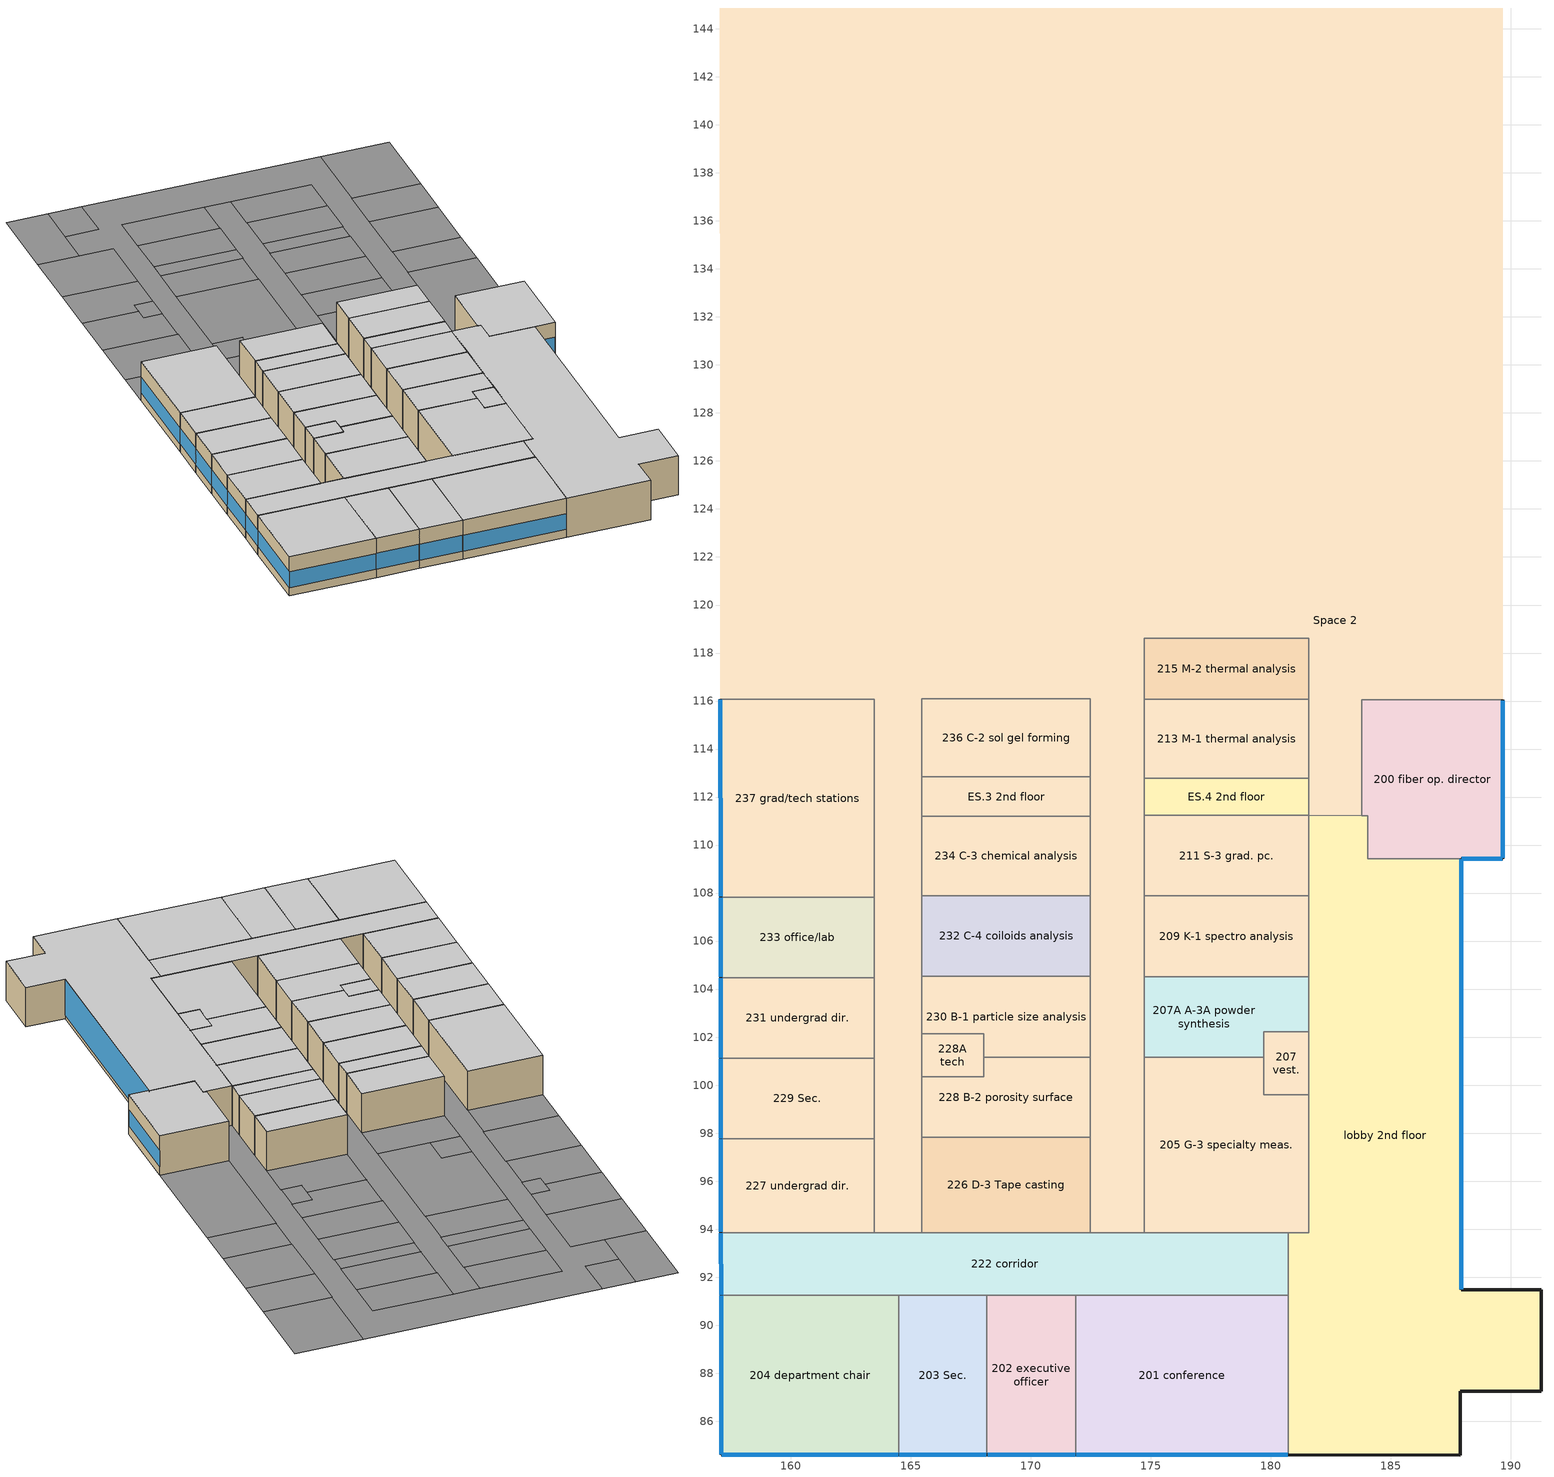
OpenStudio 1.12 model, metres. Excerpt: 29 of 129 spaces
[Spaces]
Space 2
 floor ground: 164.5,91.25 164.5,84.59 157.1,84.59 157.09,91.25 z4.57; 172.48,129.6 172.48,119.48 168.04,119.48 168.04,121.95 165.46,121.95 165.46,129.6 z4.57; 163.47,101.12 163.47,97.76 157.09,97.76 157.08,101.12 z4.57; 172.48,104.53 172.48,101.15 168.03,101.15 168.03,102.14 165.46,102.14 165.46,104.53 z4.57; 163.47,144.87 163.47,141.22 160.62,141.22 160.62,144.87 z4.57; 189.65,134.36 189.65,129.54 183.79,129.54 183.79,134.36 z4.57; 172.48,101.15 172.48,97.83 165.46,97.83 165.46,100.35 168.03,100.35 168.03,101.15 z4.57; 163.47,138.07 163.47,132.89 157.05,132.89 157.05,138.07 z4.57; 181.58,141.22 181.58,137.82 174.71,137.82 174.71,141.22 z4.57; 172.48,134.38 172.48,132.98 165.46,132.98 165.46,134.38 z4.57; 163.47,104.48 163.47,101.12 157.08,101.12 157.08,104.48 z4.57; 181.58,132.92 181.58,129.63 174.71,129.63 174.71,132.92 z4.57; 172.48,119.48 172.48,116.1 165.46,116.1 165.46,119.48 z4.57; 179.7,101.17 179.7,99.59 181.58,99.59 181.58,93.86 174.71,93.86 174.71,101.17 z4.57; 172.48,137.83 172.48,134.38 165.46,134.38 165.46,137.83 z4.57; 181.58,129.63 181.58,126.19 174.71,126.19 174.71,129.63 z4.57; 171.87,91.25 171.87,84.59 168.17,84.59 168.17,91.25 z4.57; 181.58,111.24 181.58,107.88 174.71,107.88 174.71,111.24 z4.57; 181.58,116.08 181.58,112.78 174.71,112.78 174.71,116.08 z4.57; 172.48,107.89 172.48,104.53 165.46,104.53 165.46,107.89 z4.57; 163.47,97.76 163.47,93.86 157.09,93.86 157.09,97.76 z4.57; 168.04,121.95 168.04,119.48 165.46,119.48 165.46,121.95 z4.57; 163.47,124.28 163.47,119.47 157.07,119.47 157.06,124.28 z4.57; 174.71,141.22 174.71,93.86 172.48,93.86 172.48,141.22 z4.57; 168.17,91.25 168.17,84.59 164.5,84.59 164.5,91.25 z4.57; 172.48,111.2 172.48,107.89 165.46,107.89 165.46,111.2 z4.57; 172.48,116.1 172.48,112.84 165.46,112.84 165.46,116.1 z4.57; 181.58,126.19 181.58,123.98 179.81,123.98 179.81,122.8 174.71,122.8 174.71,126.19 z4.57; 189.65,126.17 189.65,116.05 183.79,116.05 183.79,126.17 z4.57; 172.48,132.98 172.48,129.6 165.46,129.6 165.46,132.98 z4.57; 172.48,97.83 172.48,93.86 165.46,93.86 165.46,97.83 z4.57; 163.47,129.62 163.47,127.63 161.88,127.63 161.88,129.62 z4.57; 172.48,141.22 172.48,137.83 165.46,137.83 165.46,141.22 z4.57; 163.47,107.83 163.47,104.48 157.08,104.48 157.08,107.83 z4.57; 179.81,122.8 179.81,121.61 181.58,121.61 181.58,118.62 174.71,118.62 174.71,122.8 z4.57; 189.65,138.15 189.65,134.36 183.79,134.36 183.79,138.15 z4.57; 163.47,132.89 163.47,129.62 161.88,129.62 161.88,128.62 157.06,128.62 157.05,132.89 z4.57; 181.58,118.62 181.58,116.08 174.71,116.08 174.71,118.62 z4.57; 181.58,107.88 181.58,104.51 174.71,104.51 174.71,107.88 z4.57; 181.58,137.82 181.58,134.42 174.71,134.42 174.71,137.82 z4.57; 181.58,102.22 181.58,99.59 179.7,99.59 179.7,102.22 z4.57; 172.48,112.84 172.48,111.2 165.46,111.2 165.46,112.84 z4.57; 180.72,91.25 180.72,84.59 171.87,84.59 171.87,91.25 z4.57; 183.79,144.87 183.79,111.23 181.58,111.24 181.58,141.22 165.46,141.22 165.46,93.86 163.47,93.86 163.47,138.07 160.62,138.07 160.62,141.22 163.47,141.22 163.47,144.87 z4.57; 181.58,104.51 181.58,102.22 179.7,102.22 179.7,101.17 174.71,101.17 174.71,104.51 z4.57; 181.58,111.24 183.79,111.23 184.04,111.23 184.04,109.44 187.92,109.44 187.92,91.48 191.26,91.48 191.26,87.25 187.89,87.25 187.89,84.59 180.72,84.59 180.72,93.86 181.58,93.86 z4.57; 189.65,116.05 189.65,109.44 184.04,109.44 184.04,111.23 183.79,111.23 183.79,116.05 z4.57; 168.03,102.14 168.03,100.35 165.46,100.35 165.46,102.14 z4.57; 181.58,112.78 181.58,111.24 174.71,111.24 174.71,112.78 z4.57; 163.47,116.07 163.47,107.83 157.08,107.83 157.07,116.07 z4.57; 163.47,119.47 163.47,116.07 157.07,116.07 157.07,119.47 z4.57; 181.58,123.98 181.58,121.61 179.81,121.61 179.81,123.98 z4.57; 189.65,144.87 189.65,138.15 183.79,138.15 183.79,144.87 z4.57; 180.72,93.86 180.72,91.25 157.09,91.25 157.09,93.86 z4.57; 161.88,128.62 161.88,127.63 163.47,127.63 163.47,124.28 157.06,124.28 157.06,128.62 z4.57; 189.65,129.54 189.65,126.17 183.79,126.17 183.79,129.54 z4.57; 181.58,134.42 181.58,132.92 174.71,132.92 174.71,134.42 z4.57; 160.62,144.87 160.62,138.07 157.05,138.07 157.04,144.87 z4.57
204 department chair
 floor to Plenum 1: 164.5,91.25 164.5,84.59 157.1,84.59 157.09,91.25 z4.57
 wall outside: 157.09,91.25 157.1,84.59 164.5,84.59 z4.57:8.23
 wall to 222 corridor: 164.5,91.25 157.09,91.25 z4.57:8.23
 wall to 203 Sec.: 164.5,84.59 164.5,91.25 z4.57:8.23
 window: 157.09,91.22 157.1,84.62 / 157.12,84.59 164.48,84.59 z5.33:6.81
 ceiling to Plenum 2: 164.5,84.59 164.5,91.25 157.09,91.25 157.1,84.59 z8.23
203 Sec.
 floor to Plenum 1: 168.17,91.25 168.17,84.59 164.5,84.59 164.5,91.25 z4.57
 wall outside: 164.5,84.59 168.17,84.59 z4.57:8.23
 wall to 222 corridor: 168.17,91.25 164.5,91.25 z4.57:8.23
 wall to 202 executive officer: 168.17,84.59 168.17,91.25 z4.57:8.23
 window: 164.53,84.59 168.15,84.59 z5.33:6.82
 ceiling to Plenum 2: 168.17,84.59 168.17,91.25 164.5,91.25 164.5,84.59 z8.23
202 executive officer
 floor to Plenum 1: 171.87,91.25 171.87,84.59 168.17,84.59 168.17,91.25 z4.57
 wall outside: 168.17,84.59 171.87,84.59 z4.57:8.23
 wall to 222 corridor: 171.87,91.25 168.17,91.25 z4.57:8.23
 wall to 201 conference: 171.87,84.59 171.87,91.25 z4.57:8.23
 window: 168.2,84.59 171.85,84.59 z5.33:6.82
 ceiling to Plenum 2: 171.87,84.59 171.87,91.25 168.17,91.25 168.17,84.59 z8.23
201 conference
 floor to Plenum 1: 180.72,91.25 180.72,84.59 171.87,84.59 171.87,91.25 z4.57
 wall outside: 171.87,84.59 180.72,84.59 z4.57:8.23
 wall to 222 corridor: 180.72,91.25 171.87,91.25 z4.57:8.23
 wall to lobby 2nd floor: 180.72,84.59 180.72,91.25 z4.57:8.23
 window: 171.9,84.59 180.69,84.59 z5.33:6.8
 ceiling to Plenum 2: 180.72,84.59 180.72,91.25 171.87,91.25 171.87,84.59 z8.23
lobby 2nd floor
 floor to Plenum 1: 181.58,111.24 183.79,111.23 184.04,111.23 184.04,109.44 187.92,109.44 187.92,91.48 191.26,91.48 191.26,87.25 187.89,87.25 187.89,84.59 180.72,84.59 180.72,93.86 181.58,93.86 z4.57
 wall outside: 180.72,84.59 187.89,84.59 187.89,87.25 191.26,87.25 191.26,91.48 187.92,91.48 187.92,109.44 z4.57:8.23
 wall to 211 S-3 grad. pc.: 181.58,111.24 181.58,107.88 z4.57:8.23
 wall to 220 corridor: 183.79,111.23 181.58,111.24 z4.57:8.23
 wall to 200 fiber op. director: 187.92,109.44 184.04,109.44 184.04,111.23 183.79,111.23 z4.57:8.23
 wall to 222 corridor: 180.72,93.86 180.72,91.25 z4.57:8.23
 wall to 205 G-3 specialty meas.: 181.58,99.59 181.58,93.86 180.72,93.86 z4.57:8.23
 wall to 207 vest.: 181.58,102.22 181.58,99.59 z4.57:8.23
 wall to 207A A-3A powder synthesis: 181.58,104.51 181.58,102.22 z4.57:8.23
 wall to 209 K-1 spectro analysis: 181.58,107.88 181.58,104.51 z4.57:8.23
 window: 187.92,91.5 187.92,109.41 z4.9:8.2
 ceiling to Plenum 2: 187.89,84.59 187.89,87.25 191.26,87.25 191.26,91.48 187.92,91.48 187.92,109.44 184.04,109.44 184.04,111.23 183.79,111.23 181.58,111.24 181.58,93.86 180.72,93.86 180.72,84.59 z8.23
222 corridor
 floor to Plenum 1: 180.72,93.86 180.72,91.25 157.09,91.25 157.09,93.86 z4.57
 wall outside: 157.09,93.86 157.09,91.25 z4.57:8.23
 wall to 205 G-3 specialty meas.: 180.72,93.86 174.71,93.86 z4.57:8.23
 wall to 227 undergrad dir.: 163.47,93.86 157.09,93.86 z4.57:8.23
 wall to 220 corridor: 165.46,93.86 163.47,93.86 z4.57:8.23
 wall to 226 D-3 Tape casting: 172.48,93.86 165.46,93.86 z4.57:8.23
 wall to 248 service corridor: 174.71,93.86 172.48,93.86 z4.57:8.23
 window: 157.09,93.83 157.09,91.27 z5.33:6.82
 ceiling to Plenum 2: 180.72,91.25 180.72,93.86 157.09,93.86 157.09,91.25 z8.23
227 undergrad dir.
 floor to Plenum 1: 163.47,97.76 163.47,93.86 157.09,93.86 157.09,97.76 z4.57
 wall outside: 157.09,97.76 157.09,93.86 z4.57:8.23
 wall to 229 Sec.: 163.47,97.76 157.09,97.76 z4.57:8.23
 wall to 220 corridor: 163.47,93.86 163.47,97.76 z4.57:8.23
 window: 157.09,97.74 157.09,93.89 z5.33:6.81
 ceiling to Plenum 2: 163.47,93.86 163.47,97.76 157.09,97.76 157.09,93.86 z8.23
226 D-3 Tape casting
 floor to Plenum 1: 172.48,97.83 172.48,93.86 165.46,93.86 165.46,97.83 z4.57
 wall to 220 corridor: 165.46,97.83 165.46,93.86 z4.57:8.23
 wall to 228 B-2 porosity surface: 172.48,97.83 165.46,97.83 z4.57:8.23
 wall to 248 service corridor: 172.48,93.86 172.48,97.83 z4.57:8.23
 ceiling to Plenum 2: 172.48,93.86 172.48,97.83 165.46,97.83 165.46,93.86 z8.23
205 G-3 specialty meas.
 floor to Plenum 1: 179.7,101.17 179.7,99.59 181.58,99.59 181.58,93.86 174.71,93.86 174.71,101.17 z4.57
 wall to 248 service corridor: 174.71,101.17 174.71,93.86 z4.57:8.23
 wall to 207A A-3A powder synthesis: 179.7,101.17 174.71,101.17 z4.57:8.23
 wall to 207 vest.: 181.58,99.59 179.7,99.59 179.7,101.17 z4.57:8.23
 ceiling to Plenum 2: 181.58,93.86 181.58,99.59 179.7,99.59 179.7,101.17 174.71,101.17 174.71,93.86 z8.23
229 Sec.
 floor to Plenum 1: 163.47,101.12 163.47,97.76 157.09,97.76 157.08,101.12 z4.57
 wall outside: 157.08,101.12 157.09,97.76 z4.57:8.23
 wall to 220 corridor: 163.47,97.76 163.47,101.12 z4.57:8.23
 wall to 231 undergrad dir.: 163.47,101.12 157.08,101.12 z4.57:8.23
 window: 157.08,101.09 157.09,97.79 z5.33:6.82
 ceiling to Plenum 2: 163.47,97.76 163.47,101.12 157.08,101.12 157.09,97.76 z8.23
228 B-2 porosity surface
 floor to Plenum 1: 172.48,101.15 172.48,97.83 165.46,97.83 165.46,100.35 168.03,100.35 168.03,101.15 z4.57
 wall to 248 service corridor: 172.48,97.83 172.48,101.15 z4.57:8.23
 wall to 220 corridor: 165.46,100.35 165.46,97.83 z4.57:8.23
 wall to 228A tech: 168.03,101.15 168.03,100.35 165.46,100.35 z4.57:8.23
 wall to 230 B-1 particle size analysis: 172.48,101.15 168.03,101.15 z4.57:8.23
 ceiling to Plenum 2: 172.48,97.83 172.48,101.15 168.03,101.15 168.03,100.35 165.46,100.35 165.46,97.83 z8.23
207 vest.
 floor to Plenum 1: 181.58,102.22 181.58,99.59 179.7,99.59 179.7,102.22 z4.57
 wall to 207A A-3A powder synthesis: 181.58,102.22 179.7,102.22 179.7,101.17 z4.57:8.23
 ceiling to Plenum 2: 181.58,99.59 181.58,102.22 179.7,102.22 179.7,99.59 z8.23
228A tech
 floor to Plenum 1: 168.03,102.14 168.03,100.35 165.46,100.35 165.46,102.14 z4.57
 wall to 220 corridor: 165.46,102.14 165.46,100.35 z4.57:8.23
 wall to 230 B-1 particle size analysis: 168.03,101.15 168.03,102.14 165.46,102.14 z4.57:8.23
 ceiling to Plenum 2: 168.03,100.35 168.03,102.14 165.46,102.14 165.46,100.35 z8.23
231 undergrad dir.
 floor to Plenum 1: 163.47,104.48 163.47,101.12 157.08,101.12 157.08,104.48 z4.57
 wall outside: 157.08,104.48 157.08,101.12 z4.57:8.23
 wall to 220 corridor: 163.47,101.12 163.47,104.48 z4.57:8.23
 wall to 233 office/lab: 163.47,104.48 157.08,104.48 z4.57:8.23
 window: 157.08,104.46 157.08,101.14 z5.33:6.82
 ceiling to Plenum 2: 163.47,101.12 163.47,104.48 157.08,104.48 157.08,101.12 z8.23
230 B-1 particle size analysis
 floor to Plenum 1: 172.48,104.53 172.48,101.15 168.03,101.15 168.03,102.14 165.46,102.14 165.46,104.53 z4.57
 wall to 248 service corridor: 172.48,101.15 172.48,104.53 z4.57:8.23
 wall to 220 corridor: 165.46,104.53 165.46,102.14 z4.57:8.23
 wall to 232 C-4 coiloids analysis: 172.48,104.53 165.46,104.53 z4.57:8.23
 ceiling to Plenum 2: 172.48,101.15 172.48,104.53 165.46,104.53 165.46,102.14 168.03,102.14 168.03,101.15 z8.23
207A A-3A powder synthesis
 floor to Plenum 1: 181.58,104.51 181.58,102.22 179.7,102.22 179.7,101.17 174.71,101.17 174.71,104.51 z4.57
 wall to 248 service corridor: 174.71,104.51 174.71,101.17 z4.57:8.23
 wall to 209 K-1 spectro analysis: 181.58,104.51 174.71,104.51 z4.57:8.23
 ceiling to Plenum 2: 179.7,101.17 179.7,102.22 181.58,102.22 181.58,104.51 174.71,104.51 174.71,101.17 z8.23
233 office/lab
 floor to Plenum 1: 163.47,107.83 163.47,104.48 157.08,104.48 157.08,107.83 z4.57
 wall outside: 157.08,107.83 157.08,104.48 z4.57:8.23
 wall to 220 corridor: 163.47,104.48 163.47,107.83 z4.57:8.23
 wall to 237 grad/tech stations: 163.47,107.83 157.08,107.83 z4.57:8.23
 window: 157.08,107.81 157.08,104.51 z5.33:6.82
 ceiling to Plenum 2: 163.47,104.48 163.47,107.83 157.08,107.83 157.08,104.48 z8.23
209 K-1 spectro analysis
 floor to Plenum 1: 181.58,107.88 181.58,104.51 174.71,104.51 174.71,107.88 z4.57
 wall to 248 service corridor: 174.71,107.88 174.71,104.51 z4.57:8.23
 wall to 211 S-3 grad. pc.: 181.58,107.88 174.71,107.88 z4.57:8.23
 ceiling to Plenum 2: 181.58,104.51 181.58,107.88 174.71,107.88 174.71,104.51 z8.23
232 C-4 coiloids analysis
 floor to Plenum 1: 172.48,107.89 172.48,104.53 165.46,104.53 165.46,107.89 z4.57
 wall to 248 service corridor: 172.48,104.53 172.48,107.89 z4.57:8.23
 wall to 220 corridor: 165.46,107.89 165.46,104.53 z4.57:8.23
 wall to 234 C-3 chemical analysis: 172.48,107.89 165.46,107.89 z4.57:8.23
 ceiling to Plenum 2: 172.48,104.53 172.48,107.89 165.46,107.89 165.46,104.53 z8.23
237 grad/tech stations
 floor to Plenum 1: 163.47,116.07 163.47,107.83 157.08,107.83 157.07,116.07 z4.57
 wall outside: 157.07,116.07 157.08,107.83 z4.57:8.23
 wall to 220 corridor: 163.47,107.83 163.47,116.07 z4.57:8.23
 wall to 239 office/lab: 163.47,116.07 157.07,116.07 z4.57:8.23
 window: 157.07,116.05 157.08,107.86 z5.33:6.8
 ceiling to Plenum 2: 163.47,107.83 163.47,116.07 157.07,116.07 157.08,107.83 z8.23
211 S-3 grad. pc.
 floor to Plenum 1: 181.58,111.24 181.58,107.88 174.71,107.88 174.71,111.24 z4.57
 wall to 248 service corridor: 174.71,111.24 174.71,107.88 z4.57:8.23
 wall to ES.4 2nd floor: 181.58,111.24 174.71,111.24 z4.57:8.23
 ceiling to Plenum 2: 181.58,107.88 181.58,111.24 174.71,111.24 174.71,107.88 z8.23
234 C-3 chemical analysis
 floor to Plenum 1: 172.48,111.2 172.48,107.89 165.46,107.89 165.46,111.2 z4.57
 wall to 248 service corridor: 172.48,107.89 172.48,111.2 z4.57:8.23
 wall to 220 corridor: 165.46,111.2 165.46,107.89 z4.57:8.23
 wall to ES.3 2nd floor: 172.48,111.2 165.46,111.2 z4.57:8.23
 ceiling to Plenum 2: 172.48,107.89 172.48,111.2 165.46,111.2 165.46,107.89 z8.23
200 fiber op. director
 floor to Plenum 1: 189.65,116.05 189.65,109.44 184.04,109.44 184.04,111.23 183.79,111.23 183.79,116.05 z4.57
 wall outside: 187.92,109.44 189.65,109.44 189.65,116.05 z4.57:8.23
 wall to 220 corridor: 183.79,116.05 183.79,111.23 z4.57:8.23
 wall to 212 office/lab: 189.65,116.05 183.79,116.05 z4.57:8.23
 window: 189.65,109.46 189.65,116.02 z5.33:6.81; 187.95,109.44 189.63,109.44 z5.33:6.84
 ceiling to Plenum 2: 184.04,109.44 189.65,109.44 189.65,116.05 183.79,116.05 183.79,111.23 184.04,111.23 z8.23
ES.3 2nd floor
 floor to Plenum 1: 172.48,112.84 172.48,111.2 165.46,111.2 165.46,112.84 z4.57
 wall to 248 service corridor: 172.48,111.2 172.48,112.84 z4.57:8.23
 wall to 220 corridor: 165.46,112.84 165.46,111.2 z4.57:8.23
 wall to 236 C-2 sol gel forming: 172.48,112.84 165.46,112.84 z4.57:8.23
 ceiling to Plenum 2: 172.48,111.2 172.48,112.84 165.46,112.84 165.46,111.2 z8.23
ES.4 2nd floor
 floor to Plenum 1: 181.58,112.78 181.58,111.24 174.71,111.24 174.71,112.78 z4.57
 wall to 248 service corridor: 174.71,112.78 174.71,111.24 z4.57:8.23
 wall to 213 M-1 thermal analysis: 181.58,112.78 174.71,112.78 z4.57:8.23
 wall to 220 corridor: 181.58,111.24 181.58,112.78 z4.57:8.23
 ceiling to Plenum 2: 181.58,111.24 181.58,112.78 174.71,112.78 174.71,111.24 z8.23
213 M-1 thermal analysis
 floor to Plenum 1: 181.58,116.08 181.58,112.78 174.71,112.78 174.71,116.08 z4.57
 wall to 248 service corridor: 174.71,116.08 174.71,112.78 z4.57:8.23
 wall to 215 M-2 thermal analysis: 181.58,116.08 174.71,116.08 z4.57:8.23
 wall to 220 corridor: 181.58,112.78 181.58,116.08 z4.57:8.23
 ceiling to Plenum 2: 181.58,112.78 181.58,116.08 174.71,116.08 174.71,112.78 z8.23
236 C-2 sol gel forming
 floor to Plenum 1: 172.48,116.1 172.48,112.84 165.46,112.84 165.46,116.1 z4.57
 wall to 248 service corridor: 172.48,112.84 172.48,116.1 z4.57:8.23
 wall to 220 corridor: 165.46,116.1 165.46,112.84 z4.57:8.23
 wall to 238 C-2 Rheology: 172.48,116.1 165.46,116.1 z4.57:8.23
 ceiling to Plenum 2: 172.48,112.84 172.48,116.1 165.46,116.1 165.46,112.84 z8.23
215 M-2 thermal analysis
 floor to Plenum 1: 181.58,118.62 181.58,116.08 174.71,116.08 174.71,118.62 z4.57
 wall to 248 service corridor: 174.71,118.62 174.71,116.08 z4.57:8.23
 wall to 217A R-1 sputter: 181.58,118.62 174.71,118.62 z4.57:8.23
 wall to 220 corridor: 181.58,116.08 181.58,118.62 z4.57:8.23
 ceiling to Plenum 2: 181.58,116.08 181.58,118.62 174.71,118.62 174.71,116.08 z8.23
[Building]
Building 1: Space Type=DOE Ref 1980-2004 - SecSchl - Classroom; Default Construction Set=DOE Ref 1980-2004 - CZ4c - SecSchl
[Site]
NEWARK: Latitude {deg}=40.7; Longitude {deg}=-74.17; Time Zone {hr}=-5; Elevation {m}=9
[ClimateZones]
Climate Zone Institution Name 1=ASHRAE; Climate Zone Document Name 1=ANSI/ASHRAE Standard 169; Climate Zone Document Year 1=2006; Climate Zone Value 1=4C; Climate Zone Institution Name 2=CEC; Climate Zone Document Name 2=California Climate Zone Descriptions; Climate Zone Document Year 2=1995
[SizingPeriod:DesignDay] Barometric Pressure {Pa}=101217; Sky Clearness=0; Rain Indicator=0; Snow Indicator=0; Day of Month=21; Daylight Saving Time Indicator=0; Dry-Bulb Temperature Range Modifier Type=DefaultMultipliers
Name | Maximum Dry-Bulb Temperature {C} | Daily Dry-Bulb Temperature Range {deltaC} | Humidity Indicating Conditions at Maximum Dry-Bulb | Wind Speed {m/s} | Wind Direction {deg} | Month | Day Type | Humidity Indicating Type | Solar Model Indicator | ASHRAE Taub | ASHRAE Taud
NEWARK Ann Clg .4% Condns DP=>MDB | 27.8 | 8.9 | 23.7 | 5.8 | 250 | 7 | SummerDesignDay | Dewpoint | ASHRAETau | 0.528 | 1.831
NEWARK Ann Htg 99.6% Condns DB | -11.6 | 0 | -11.6 | 6.2 | 320 | 1 | WinterDesignDay | Wetbulb | ASHRAEClearSky
NEWARK Ann Hum_n 99.6% Condns DP=>MCDB | -9.8 | 0 | -20.9 | 6.2 | 320 | 1 | WinterDesignDay | Dewpoint | ASHRAEClearSky
NEWARK Ann Clg .4% Condns WB=>MDB | 31.5 | 8.9 | 25.4 | 5.8 | 250 | 7 | SummerDesignDay | Wetbulb | ASHRAETau | 0.528 | 1.831
[DefaultConstructionSet] Interior Partition Construction=Interior Partition
Name | Default Exterior Surface Constructions | Default Interior Surface Constructions | Default Ground Contact Surface Constructions | Default Exterior SubSurface Constructions | Default Interior SubSurface Constructions
DOE Ref 1980-2004 - CZ4c - Office | Default Surface Constructions 22 | Default Surface Constructions 23 | Default Surface Constructions 24 | Default Sub Surface Constructions 15 | Default Sub Surface Constructions 16
DOE Ref 1980-2004 - CZ4c - SecSchl | Default Surface Constructions 25 | Default Surface Constructions 26 | Default Surface Constructions 27 | Default Sub Surface Constructions 17 | Default Sub Surface Constructions 18
[DefaultSurfaceConstructions]
Name | Floor Construction | Wall Construction | Roof Ceiling Construction
Default Surface Constructions 22 | ExtSlabCarpet 4in ClimateZone 1-8 | CBECS 1980-2004 ExtWall Mass ClimateZone 4c-5a | CBECS 1980-2004 ExtRoof IEAD ClimateZone 4c
Default Surface Constructions 23; Default Surface Constructions 26 | Interior Floor | Interior Wall | Interior Ceiling
Default Surface Constructions 24; Default Surface Constructions 27 | ExtSlabCarpet 4in ClimateZone 1-8 | ExtSlabCarpet 4in ClimateZone 1-8 | ExtSlabCarpet 4in ClimateZone 1-8
Default Surface Constructions 25 | ExtSlabCarpet 4in ClimateZone 1-8 | CBECS 1980-2004 ExtWall SteelFrame ClimateZone 4c | CBECS 1980-2004 ExtRoof IEAD ClimateZone 4c
[Construction]
ExtSlabCarpet 4in ClimateZone 1-8: MAT-CC05 4 HW CONCRETE, CP02 CARPET PAD
Interior Floor: F16 Acoustic tile, F05 Ceiling air space resistance, M11 100mm lightweight concrete
Interior Wall: G01a 19mm gypsum board, F04 Wall air space resistance, G01a 19mm gypsum board
Interior Ceiling: M11 100mm lightweight concrete, F05 Ceiling air space resistance, F16 Acoustic tile
Exterior Door: F08 Metal surface, I01 25mm insulation board
Interior Window: Clear 3mm
Interior Door; Interior Partition: G05 25mm wood
CBECS 1980-2004 ExtWall Mass ClimateZone 4c-5a: 1IN Stucco, 8IN CONCRETE HW RefBldg, Mass NonRes Wall Insulation-1.76, 1/2IN Gypsum
CBECS 1980-2004 ExtRoof IEAD ClimateZone 4c: Roof Membrane, IEAD NonRes Roof Insulation-2.75, Metal Decking
CBECS 1980-2004 ExtWindow ClimateZone 4c: Fixed Window 4.09/0.39/0.25
CBECS 1980-2004 ExtWall SteelFrame ClimateZone 4c: Wood Siding, Steel Frame NonRes Wall Insulation-1.92, 1/2IN Gypsum
[Material] Thermal Absorptance=0.9
Name | Roughness | Thickness {m} | Conductivity {W/m-K} | Density {kg/m3} | Specific Heat {J/kg-K} | Solar Absorptance | Visible Absorptance
MAT-CC05 4 HW CONCRETE | Rough | 0.1016 | 1.311 | 2240 | 836.8 | 0.85 | 0.85
1IN Stucco | Smooth | 0.0253 | 0.6918 | 1858 | 837 | 0.92 | 0.92
1/2IN Gypsum | Smooth | 0.0127 | 0.16 | 784.9 | 830 | 0.4 | 0.4
Roof Membrane | VeryRough | 0.0095 | 0.16 | 1121.29 | 1460 | 0.7 | 0.7
Metal Decking | MediumSmooth | 0.0015 | 45.006 | 7680 | 418.4 | 0.6 | 0.6
F16 Acoustic tile | MediumSmooth | 0.0191 | 0.06 | 368 | 590 | 0.3 | 0.3
M11 100mm lightweight concrete | MediumRough | 0.1016 | 0.53 | 1280 | 840 | 0.5 | 0.5
G01a 19mm gypsum board | MediumSmooth | 0.019 | 0.16 | 800 | 1090 | 0.4 | 0.4
F08 Metal surface | Smooth | 0.0008 | 45.28 | 7824 | 500 | 0.7 | 0.7
I01 25mm insulation board | MediumRough | 0.0254 | 0.03 | 43 | 1210 | 0.6 | 0.6
G05 25mm wood | MediumSmooth | 0.0254 | 0.15 | 608 | 1630 | 0.5 | 0.5
8IN CONCRETE HW RefBldg | Rough | 0.2032 | 1.311 | 2240 | 836.8 | 0.7 | 0.7
Mass NonRes Wall Insulation-1.76 | MediumRough | 0.0656865 | 0.049 | 265 | 836.8 | 0.7 | 0.7
IEAD NonRes Roof Insulation-2.75 | MediumRough | 0.122523 | 0.049 | 265 | 836.8 | 0.7 | 0.7
Wood Siding | MediumSmooth | 0.01 | 0.11 | 544.62 | 1210 | 0.78 | 0.78
Steel Frame NonRes Wall Insulation-1.92 | MediumRough | 0.0781229 | 0.049 | 265 | 836.8 | 0.7 | 0.7
[Material:NoMass]
CP02 CARPET PAD: Roughness=Smooth; Thermal Resistance {m2-K/W}=0.1; Thermal Absorptance=0.9; Solar Absorptance=0.8; Visible Absorptance=0.8
[Material:AirGap]
Name | Thermal Resistance {m2-K/W}
F05 Ceiling air space resistance | 0.18
F04 Wall air space resistance | 0.15
[DefaultSubSurfaceConstructions]
Name | Fixed Window Construction | Operable Window Construction | Door Construction | Tubular Daylight Dome Construction | Tubular Daylight Diffuser Construction
Default Sub Surface Constructions 15; Default Sub Surface Constructions 17 | CBECS 1980-2004 ExtWindow ClimateZone 4c | CBECS 1980-2004 ExtWindow ClimateZone 4c | Exterior Door | Interior Window | Interior Window
Default Sub Surface Constructions 16; Default Sub Surface Constructions 18 | Interior Window | Interior Window | Interior Door
[WindowMaterial:Glazing]
Clear 3mm: Optical Data Type=SpectralAverage; Thickness {m}=0.003; Solar Transmittance at Normal Incidence=0.837; Front Side Solar Reflectance at Normal Incidence=0.075; Back Side Solar Reflectance at Normal Incidence=0; Visible Transmittance at Normal Incidence=0.898; Front Side Visible Reflectance at Normal Incidence=0.081; Back Side Visible Reflectance at Normal Incidence=0; Infrared Transmittance at Normal Incidence=0; Front Side Infrared Hemispherical Emissivity=0.84; Back Side Infrared Hemispherical Emissivity=0.84; Conductivity {W/m-K}=0.9; Dirt Correction Factor for Solar and Visible Transmittance=1; Solar Diffusing=No
[WindowMaterial:Blind]
Window Material Blind 1: Slat Width {m}=0.025; Slat Separation {m}=0.01875; Front Side Slat Beam Solar Reflectance=0.5; Back Side Slat Beam Solar Reflectance=0.5; Front Side Slat Diffuse Solar Reflectance=0.5; Back Side Slat Diffuse Solar Reflectance=0.5; Slat Beam Visible Transmittance=0
[WindowMaterial:SimpleGlazingSystem]
Fixed Window 4.09/0.39/0.25: U-Factor {W/m2-K}=4.08816; Solar Heat Gain Coefficient=0.39; Visible Transmittance=0.25
[SpaceType]
Name | Default Schedule Set | Design Specification Outdoor Air Object | Standards Building Type | Standards Space Type
DOE Ref 1980-2004 - Office - ClosedOffice | DOE Ref 1980-2004 - Office - ClosedOffice Schedule Set | DOE Ref 1980-2004 - Office - ClosedOffice Ventilation | Office | ClosedOffice
DOE Ref 1980-2004 - Office - Conference | DOE Ref 1980-2004 - Office - Conference Schedule Set | DOE Ref 1980-2004 - Office - Conference Ventilation | Office | Conference
DOE Ref 1980-2004 - Office - Corridor | DOE Ref 1980-2004 - Office - Corridor Schedule Set | DOE Ref 1980-2004 - Office - Corridor Ventilation | Office | Corridor
DOE Ref 1980-2004 - Office - IT_Room | DOE Ref 1980-2004 - Office - IT_Room Schedule Set | DOE Ref 1980-2004 - Office - IT_Room Ventilation | Office | IT_Room
DOE Ref 1980-2004 - Office - Lobby | DOE Ref 1980-2004 - Office - Lobby Schedule Set | DOE Ref 1980-2004 - Office - Lobby Ventilation | Office | Lobby
DOE Ref 1980-2004 - SecSchl - Classroom | DOE Ref 1980-2004 - SecSchl - Classroom Schedule Set | DOE Ref 1980-2004 - SecSchl - Classroom Ventilation | SecondarySchool | Classroom
[DefaultScheduleSet]
Name | Number of People Schedule | People Activity Level Schedule | Lighting Schedule | Electric Equipment Schedule | Infiltration Schedule
DOE Ref 1980-2004 - Office - ClosedOffice Schedule Set; DOE Ref 1980-2004 - Office - Corridor Schedule Set | Office Work Occ | Office Activity | Office Bldg Light | Office Bldg Equip | Office Infil Quarter On
DOE Ref 1980-2004 - Office - Conference Schedule Set; DOE Ref 1980-2004 - Office - IT_Room Schedule Set; DOE Ref 1980-2004 - Office - Lobby Schedule Set | Office Misc Occ | Office Activity | Office Bldg Light | Office Bldg Equip | Office Infil Quarter On
DOE Ref 1980-2004 - SecSchl - Classroom Schedule Set | SecondarySchool Bldg Occ | SecondarySchool Activity | SecondarySchool Bldg Light | SecondarySchool Bldg Equip | SecondarySchool Infil
[Lights:Definition] Design Level Calculation Method=Watts/Area
Name | Watts per Space Floor Area {W/m2}
DOE Ref 1980-2004 - Office - ClosedOffice Lights Definition | 18.5893
DOE Ref 1980-2004 - Office - Conference Lights Definition | 19.8056
DOE Ref 1980-2004 - Office - Corridor Lights Definition | 8.44967
DOE Ref 1980-2004 - Office - IT_Room Lights Definition | 16.6841
DOE Ref 1980-2004 - Office - Lobby Lights Definition | 21.9584
DOE Ref 1980-2004 - SecSchl - Classroom Lights Definition | 21.5278
[Lights]
Name | Lights Definition | Space or SpaceType
DOE Ref 1980-2004 - Office - ClosedOffice Lights | DOE Ref 1980-2004 - Office - ClosedOffice Lights Definition | DOE Ref 1980-2004 - Office - ClosedOffice
DOE Ref 1980-2004 - Office - Conference Lights | DOE Ref 1980-2004 - Office - Conference Lights Definition | DOE Ref 1980-2004 - Office - Conference
DOE Ref 1980-2004 - Office - Corridor Lights | DOE Ref 1980-2004 - Office - Corridor Lights Definition | DOE Ref 1980-2004 - Office - Corridor
DOE Ref 1980-2004 - Office - IT_Room Lights | DOE Ref 1980-2004 - Office - IT_Room Lights Definition | DOE Ref 1980-2004 - Office - IT_Room
DOE Ref 1980-2004 - Office - Lobby Lights | DOE Ref 1980-2004 - Office - Lobby Lights Definition | DOE Ref 1980-2004 - Office - Lobby
DOE Ref 1980-2004 - SecSchl - Classroom Lights | DOE Ref 1980-2004 - SecSchl - Classroom Lights Definition | DOE Ref 1980-2004 - SecSchl - Classroom
[DesignSpecification:OutdoorAir] Outdoor Air Method=Sum
Name | Outdoor Air Flow per Person {m3/s-person} | Outdoor Air Flow per Floor Area {m3/s-m2}
DOE Ref 1980-2004 - Office - ClosedOffice Ventilation; DOE Ref 1980-2004 - Office - Conference Ventilation | 0.00943895
DOE Ref 1980-2004 - Office - Corridor Ventilation; DOE Ref 1980-2004 - Office - IT_Room Ventilation |  | 0.000254
DOE Ref 1980-2004 - Office - Lobby Ventilation; DOE Ref 1980-2004 - SecSchl - Classroom Ventilation | 0.00707921
[People:Definition] Number of People Calculation Method=People/Area; Fraction Radiant=0.3
Name | People per Space Floor Area {person/m2}
DOE Ref 1980-2004 - Office - ClosedOffice People Definition | 0.0511286
DOE Ref 1980-2004 - Office - Conference People Definition | 0.538196
DOE Ref 1980-2004 - Office - Corridor People Definition | 0.0107639
DOE Ref 1980-2004 - Office - IT_Room People Definition | 0.0538196
DOE Ref 1980-2004 - Office - Lobby People Definition | 0.107639
DOE Ref 1980-2004 - SecSchl - Classroom People Definition | 0.249938
[People]
Name | People Definition | Space or SpaceType
DOE Ref 1980-2004 - Office - ClosedOffice People | DOE Ref 1980-2004 - Office - ClosedOffice People Definition | DOE Ref 1980-2004 - Office - ClosedOffice
DOE Ref 1980-2004 - Office - Conference People | DOE Ref 1980-2004 - Office - Conference People Definition | DOE Ref 1980-2004 - Office - Conference
DOE Ref 1980-2004 - Office - Corridor People | DOE Ref 1980-2004 - Office - Corridor People Definition | DOE Ref 1980-2004 - Office - Corridor
DOE Ref 1980-2004 - Office - IT_Room People | DOE Ref 1980-2004 - Office - IT_Room People Definition | DOE Ref 1980-2004 - Office - IT_Room
DOE Ref 1980-2004 - Office - Lobby People | DOE Ref 1980-2004 - Office - Lobby People Definition | DOE Ref 1980-2004 - Office - Lobby
DOE Ref 1980-2004 - SecSchl - Classroom People | DOE Ref 1980-2004 - SecSchl - Classroom People Definition | DOE Ref 1980-2004 - SecSchl - Classroom
[SpaceInfiltration:DesignFlowRate] Design Flow Rate Calculation Method=Flow/ExteriorArea; Flow per Exterior Surface Area {m3/s-m2}=0.00113386
Name | Space or SpaceType
DOE Ref 1980-2004 - Office - ClosedOffice Infiltration | DOE Ref 1980-2004 - Office - ClosedOffice
DOE Ref 1980-2004 - Office - Conference Infiltration | DOE Ref 1980-2004 - Office - Conference
DOE Ref 1980-2004 - Office - Corridor Infiltration | DOE Ref 1980-2004 - Office - Corridor
DOE Ref 1980-2004 - Office - IT_Room Infiltration | DOE Ref 1980-2004 - Office - IT_Room
DOE Ref 1980-2004 - Office - Lobby Infiltration | DOE Ref 1980-2004 - Office - Lobby
DOE Ref 1980-2004 - SecSchl - Classroom Infiltration | DOE Ref 1980-2004 - SecSchl - Classroom
[ElectricEquipment:Definition] Design Level Calculation Method=Watts/Area
Name | Watts per Space Floor Area {W/m2}
DOE Ref 1980-2004 - Office - ClosedOffice Electric Equipment Definition | 9.3646
DOE Ref 1980-2004 - Office - Conference Electric Equipment Definition | 10.7639
DOE Ref 1980-2004 - Office - Corridor Electric Equipment Definition | 3.12153
DOE Ref 1980-2004 - Office - IT_Room Electric Equipment Definition | 21.5278
DOE Ref 1980-2004 - Office - Lobby Electric Equipment Definition | 2.90626
DOE Ref 1980-2004 - SecSchl - Classroom Electric Equipment Definition | 10.0104
[ElectricEquipment]
Name | Electric Equipment Definition | Space or SpaceType
DOE Ref 1980-2004 - Office - ClosedOffice Electric Equipment | DOE Ref 1980-2004 - Office - ClosedOffice Electric Equipment Definition | DOE Ref 1980-2004 - Office - ClosedOffice
DOE Ref 1980-2004 - Office - Conference Electric Equipment | DOE Ref 1980-2004 - Office - Conference Electric Equipment Definition | DOE Ref 1980-2004 - Office - Conference
DOE Ref 1980-2004 - Office - Corridor Electric Equipment | DOE Ref 1980-2004 - Office - Corridor Electric Equipment Definition | DOE Ref 1980-2004 - Office - Corridor
DOE Ref 1980-2004 - Office - IT_Room Electric Equipment | DOE Ref 1980-2004 - Office - IT_Room Electric Equipment Definition | DOE Ref 1980-2004 - Office - IT_Room
DOE Ref 1980-2004 - Office - Lobby Electric Equipment | DOE Ref 1980-2004 - Office - Lobby Electric Equipment Definition | DOE Ref 1980-2004 - Office - Lobby
DOE Ref 1980-2004 - SecSchl - Classroom Electric Equipment | DOE Ref 1980-2004 - SecSchl - Classroom Electric Equipment Definition | DOE Ref 1980-2004 - SecSchl - Classroom
[ShadingControl]
Shading Control 1: Shading Type=InteriorBlind; Shading Device Material=Window Material Blind 1
[Space]
Name | Thermal Zone | Space Type | Default Construction Set | Default Schedule Set | Building Story
Space 2 | Thermal Zone: Space 2
204 department chair | Thermal Zone: 204 department chair | DOE Ref 1980-2004 - Office - ClosedOffice | DOE Ref 1980-2004 - CZ4c - Office | DOE Ref 1980-2004 - Office - ClosedOffice Schedule Set | Building Story 3
203 Sec. | Thermal Zone: 203 Sec. | DOE Ref 1980-2004 - Office - ClosedOffice | DOE Ref 1980-2004 - CZ4c - Office | DOE Ref 1980-2004 - Office - ClosedOffice Schedule Set | Building Story 3
202 executive officer | Thermal Zone: 202 executive officer | DOE Ref 1980-2004 - Office - ClosedOffice | DOE Ref 1980-2004 - CZ4c - Office | DOE Ref 1980-2004 - Office - ClosedOffice Schedule Set | Building Story 3
201 conference | Thermal Zone: 201 conference | DOE Ref 1980-2004 - Office - Conference | DOE Ref 1980-2004 - CZ4c - Office | DOE Ref 1980-2004 - Office - Conference Schedule Set | Building Story 3
lobby 2nd floor | Thermal Zone: lobby 2nd floor | DOE Ref 1980-2004 - Office - Lobby | DOE Ref 1980-2004 - CZ4c - Office | DOE Ref 1980-2004 - Office - Lobby Schedule Set | Building Story 3
222 corridor | Thermal Zone: 222 corridor | DOE Ref 1980-2004 - Office - Corridor | DOE Ref 1980-2004 - CZ4c - Office | DOE Ref 1980-2004 - Office - Corridor Schedule Set | Building Story 3
227 undergrad dir. | Thermal Zone: 227 undergrad dir. | DOE Ref 1980-2004 - Office - ClosedOffice | DOE Ref 1980-2004 - CZ4c - Office | DOE Ref 1980-2004 - Office - ClosedOffice Schedule Set | Building Story 3
226 D-3 Tape casting | Thermal Zone: 226 D-3 Tape casting | DOE Ref 1980-2004 - Office - ClosedOffice | DOE Ref 1980-2004 - CZ4c - Office | DOE Ref 1980-2004 - Office - ClosedOffice Schedule Set | Building Story 3
205 G-3 specialty meas. | Thermal Zone: 205 G-3 specialty meas. | DOE Ref 1980-2004 - Office - ClosedOffice | DOE Ref 1980-2004 - CZ4c - Office | DOE Ref 1980-2004 - Office - ClosedOffice Schedule Set | Building Story 3
229 Sec. | Thermal Zone: 229 Sec. | DOE Ref 1980-2004 - Office - ClosedOffice | DOE Ref 1980-2004 - CZ4c - Office | DOE Ref 1980-2004 - Office - ClosedOffice Schedule Set | Building Story 3
228 B-2 porosity surface | Thermal Zone: 228 B-2 porosity surface | DOE Ref 1980-2004 - Office - ClosedOffice | DOE Ref 1980-2004 - CZ4c - Office | DOE Ref 1980-2004 - Office - ClosedOffice Schedule Set | Building Story 3
207 vest. | Thermal Zone: 207 vest. |  |  |  | Building Story 3
228A tech | Thermal Zone: 228A tech | DOE Ref 1980-2004 - Office - IT_Room | DOE Ref 1980-2004 - CZ4c - Office | DOE Ref 1980-2004 - Office - IT_Room Schedule Set | Building Story 3
231 undergrad dir. | Thermal Zone: 231 undergrad dir. | DOE Ref 1980-2004 - Office - ClosedOffice | DOE Ref 1980-2004 - CZ4c - Office | DOE Ref 1980-2004 - Office - ClosedOffice Schedule Set | Building Story 3
230 B-1 particle size analysis | Thermal Zone: 230 B-1 particle size analysis | DOE Ref 1980-2004 - Office - ClosedOffice | DOE Ref 1980-2004 - CZ4c - Office | DOE Ref 1980-2004 - Office - ClosedOffice Schedule Set | Building Story 3
207A A-3A powder synthesis | Thermal Zone: 207A A-3A powder synthesis | DOE Ref 1980-2004 - Office - ClosedOffice | DOE Ref 1980-2004 - CZ4c - Office | DOE Ref 1980-2004 - Office - ClosedOffice Schedule Set | Building Story 3
233 office/lab | Thermal Zone: 233 office/lab | DOE Ref 1980-2004 - Office - ClosedOffice | DOE Ref 1980-2004 - CZ4c - Office | DOE Ref 1980-2004 - Office - ClosedOffice Schedule Set | Building Story 3
209 K-1 spectro analysis | Thermal Zone: 209 K-1 spectro analysis | DOE Ref 1980-2004 - Office - ClosedOffice | DOE Ref 1980-2004 - CZ4c - Office | DOE Ref 1980-2004 - Office - ClosedOffice Schedule Set | Building Story 3
232 C-4 coiloids analysis | Thermal Zone: 232 C-4 coiloids analysis | DOE Ref 1980-2004 - Office - ClosedOffice | DOE Ref 1980-2004 - CZ4c - Office | DOE Ref 1980-2004 - Office - ClosedOffice Schedule Set | Building Story 3
237 grad/tech stations | Thermal Zone: 237 grad/tech stations | DOE Ref 1980-2004 - Office - ClosedOffice | DOE Ref 1980-2004 - CZ4c - Office | DOE Ref 1980-2004 - Office - ClosedOffice Schedule Set | Building Story 3
211 S-3 grad. pc. | Thermal Zone: 211 S-3 grad. pc. | DOE Ref 1980-2004 - Office - ClosedOffice | DOE Ref 1980-2004 - CZ4c - Office | DOE Ref 1980-2004 - Office - ClosedOffice Schedule Set | Building Story 3
234 C-3 chemical analysis | Thermal Zone: 234 C-3 chemical analysis | DOE Ref 1980-2004 - Office - ClosedOffice | DOE Ref 1980-2004 - CZ4c - Office | DOE Ref 1980-2004 - Office - ClosedOffice Schedule Set | Building Story 3
200 fiber op. director | Thermal Zone: 200 fiber op. director | DOE Ref 1980-2004 - Office - ClosedOffice | DOE Ref 1980-2004 - CZ4c - Office | DOE Ref 1980-2004 - Office - ClosedOffice Schedule Set | Building Story 3
ES.3 2nd floor | Thermal Zone: ES.3 2nd floor |  |  |  | Building Story 3
ES.4 2nd floor | Thermal Zone: ES.4 2nd floor |  |  |  | Building Story 3
213 M-1 thermal analysis | Thermal Zone: 213 M-1 thermal analysis | DOE Ref 1980-2004 - Office - ClosedOffice | DOE Ref 1980-2004 - CZ4c - Office | DOE Ref 1980-2004 - Office - ClosedOffice Schedule Set | Building Story 3
236 C-2 sol gel forming | Thermal Zone: 236 C-2 sol gel forming | DOE Ref 1980-2004 - Office - ClosedOffice | DOE Ref 1980-2004 - CZ4c - Office | DOE Ref 1980-2004 - Office - ClosedOffice Schedule Set | Building Story 3
215 M-2 thermal analysis | Thermal Zone: 215 M-2 thermal analysis | DOE Ref 1980-2004 - Office - ClosedOffice | DOE Ref 1980-2004 - CZ4c - Office | DOE Ref 1980-2004 - Office - ClosedOffice Schedule Set | Building Story 3
[BuildingStory]
Building Story 3: Nominal Z Coordinate {m}=0; Nominal Floor to Floor Height {m}=3.6576
[ThermalZone] Use Ideal Air Loads=No
Thermal Zone: 211 S-3 grad. pc.; Thermal Zone: 207 vest.; Thermal Zone: 213 M-1 thermal analysis; Thermal Zone: 204 department chair; Thermal Zone: 203 Sec.; Thermal Zone: drawing 1; Thermal Zone: 231 undergrad dir.; Thermal Zone: 222 corridor; Thermal Zone: ES.3 2nd floor; Thermal Zone: 230 B-1 particle size analysis; Thermal Zone: 237 grad/tech stations; Thermal Zone: 234 C-3 chemical analysis; Thermal Zone: 228 B-2 porosity surface; Thermal Zone: 209 K-1 spectro analysis; Thermal Zone: 229 Sec.; Thermal Zone: ES.4 2nd floor; Thermal Zone: 207A A-3A powder synthesis; Thermal Zone: 228A tech; Thermal Zone: 226 D-3 Tape casting; Thermal Zone: 227 undergrad dir.; Thermal Zone: 236 C-2 sol gel forming; Thermal Zone: Space 2; Thermal Zone: lobby 2nd floor; Thermal Zone: 202 executive officer; Thermal Zone: 232 C-4 coiloids analysis; Thermal Zone: 233 office/lab; Thermal Zone: 215 M-2 thermal analysis; Thermal Zone: 205 G-3 specialty meas.; Thermal Zone: 200 fiber op. director; Thermal Zone: 201 conference
[Schedule:Ruleset]
Name | Default Day Schedule | Summer Design Day Schedule | Winter Design Day Schedule
Office Bldg Light | Office Bldg Light Default Schedule | Office Bldg Light Summer Design Day | Office Bldg Light Winter Design Day
Office Misc Occ | Office Bldg Occ Default Schedule 1 | Office Bldg Occ Summer Design Day 1 | Office Bldg Occ Winter Design Day 1
Office Activity | Office Activity Default Schedule | Office Activity Summer Design Day | Office Activity Winter Design Day
Office Infil Quarter On | Office Infil Quarter On Default Schedule | Office Infil Quarter On Summer Design Day | Office Infil Quarter On Winter Design Day
Office Bldg Equip | Office Bldg Equip Default Schedule | Office Bldg Equip Summer Design Day | Office Bldg Equip Winter Design Day
Office Work Occ | Office Bldg Occ Default Schedule | Office Bldg Occ Summer Design Day | Office Bldg Occ Winter Design Day
SecondarySchool Bldg Light | SecondarySchool Bldg Light Default Schedule | SecondarySchool Bldg Light Summer Design Day | SecondarySchool Bldg Light Winter Design Day
SecondarySchool Activity | SecondarySchool Activity Default Schedule | SecondarySchool Activity Summer Design Day | SecondarySchool Activity Winter Design Day
SecondarySchool Infil | SecondarySchool Infil Default Schedule | SecondarySchool Infil Summer Design Day | SecondarySchool Infil Winter Design Day
SecondarySchool Bldg Equip | SecondarySchool Bldg Equip Default Schedule | SecondarySchool Bldg Equip Summer Design Day | SecondarySchool Bldg Equip Winter Design Day
SecondarySchool Bldg Occ | SecondarySchool Bldg Occ Default Schedule | SecondarySchool Bldg Occ Summer Design Day | SecondarySchool Bldg Occ Winter Design Day
[Schedule:Day]
Office Bldg Light Default Schedule: 5, 0, 0.05, 7, 0, 0.1, 8, 0, 0.3, 17, 0, 0.9, 18, 0, 0.7, 20, 0, 0.5, 22, 0, 0.3, 23, 0, 0.1, 24, 0, 0.05
Office Bldg Light Summer Design Day; Office Infil Quarter On Rule 1 Day Schedule; Office Bldg Equip Summer Design Day: 24, 0, 1
Office Bldg Light Winter Design Day; Office Bldg Occ Winter Design Day 1; Office Bldg Occ Rule 1 Day Schedule 1; Office Bldg Equip Winter Design Day; Office Bldg Occ Winter Design Day; Office Bldg Occ Rule 1 Day Schedule; SecondarySchool Bldg Occ Winter Design Day; SecondarySchool Bldg Occ Rule 1 Day Schedule; SecondarySchool Bldg Occ Rule 3 Day Schedule; SecondarySchool Bldg Occ Rule 5 Day Schedule: 24, 0, 0
Office Bldg Light Rule 1 Day Schedule: 24, 0, 0.05
Office Bldg Light Rule 2 Day Schedule: 6, 0, 0.05, 8, 0, 0.1, 14, 0, 0.5, 17, 0, 0.15, 24, 0, 0.05
Office Bldg Occ Default Schedule 1: 6, 0, 0, 7, 0, 0.1, 8, 0, 0.2, 20, 0, 0.4, 22, 0, 0.1, 24, 0, 0.05
Office Bldg Occ Summer Design Day 1; Office Bldg Occ Summer Design Day: 6, 0, 0, 22, 0, 1, 24, 0, 0.05
Office Bldg Occ Rule 2 Day Schedule 1: 6, 0, 0, 8, 0, 0.1, 14, 0, 0.25, 17, 0, 0.1, 24, 0, 0
Office Activity Default Schedule; Office Activity Summer Design Day; Office Activity Winter Design Day: 24, 0, 132
Office Infil Quarter On Default Schedule; Office Infil Quarter On Summer Design Day: 6, 0, 1, 22, 0, 0.25, 24, 0, 1
Office Infil Quarter On Winter Design Day; Office Infil Quarter On Rule 2 Day Schedule: 6, 0, 1, 18, 0, 0.25, 24, 0, 1
Office Bldg Equip Default Schedule: 8, 0, 0.4, 12, 0, 0.9, 13, 0, 0.8, 17, 0, 0.9, 18, 0, 0.8, 20, 0, 0.6, 22, 0, 0.5, 24, 0, 0.4
Office Bldg Equip Rule 1 Day Schedule: 24, 0, 0.3
Office Bldg Equip Rule 2 Day Schedule: 6, 0, 0.3, 8, 0, 0.4, 14, 0, 0.5, 17, 0, 0.35, 24, 0, 0.3
Office Bldg Occ Default Schedule: 6, 0, 0, 7, 0, 0.1, 8, 0, 0.2, 12, 0, 0.85, 13, 0, 0.5, 17, 0, 0.85, 18, 0, 0.7, 20, 0, 0.4, 22, 0, 0.1, 24, 0, 0.05
Office Bldg Occ Rule 2 Day Schedule: 6, 0, 0, 8, 0, 0.1, 14, 0, 0.4, 17, 0, 0.1, 24, 0, 0
SecondarySchool Bldg Light Default Schedule; SecondarySchool Bldg Light Summer Design Day; SecondarySchool Bldg Light Rule 2 Day Schedule: 7, 0, 0.1773, 21, 0, 0.9, 24, 0, 0.1773
SecondarySchool Bldg Light Winter Design Day; SecondarySchool Bldg Light Rule 1 Day Schedule; SecondarySchool Bldg Light Rule 3 Day Schedule; SecondarySchool Bldg Light Rule 5 Day Schedule: 24, 0, 0.1773
SecondarySchool Bldg Light Rule 4 Day Schedule: 8, 0, 0.1773, 20, 0, 0.5, 24, 0, 0.1773
SecondarySchool Activity Default Schedule; SecondarySchool Activity Summer Design Day; SecondarySchool Activity Winter Design Day: 24, 0, 120
SecondarySchool Infil Default Schedule; SecondarySchool Infil Summer Design Day; SecondarySchool Infil Winter Design Day: 7, 0, 1, 21, 0, 0.5, 24, 0, 1
SecondarySchool Bldg Equip Default Schedule; SecondarySchool Bldg Equip Summer Design Day; SecondarySchool Bldg Equip Rule 2 Day Schedule: 8, 0, 0.35, 17, 0, 0.95, 24, 0, 0.35
SecondarySchool Bldg Equip Winter Design Day; SecondarySchool Bldg Equip Rule 1 Day Schedule; SecondarySchool Bldg Equip Rule 5 Day Schedule: 24, 0, 0.35
SecondarySchool Bldg Equip Rule 3 Day Schedule: 24, 0, 0.25
SecondarySchool Bldg Equip Rule 4 Day Schedule: 8, 0, 0.25, 17, 0, 0.5, 24, 0, 0.25
SecondarySchool Bldg Occ Default Schedule; SecondarySchool Bldg Occ Summer Design Day; SecondarySchool Bldg Occ Rule 2 Day Schedule: 8, 0, 0, 16, 0, 0.7, 21, 0, 0.15, 24, 0, 0
SecondarySchool Bldg Occ Rule 4 Day Schedule: 8, 0, 0, 21, 0, 0.15, 24, 0, 0
[Schedule:Rule] Date Specification Type=DateRange; Start Day=1
Name | Schedule Ruleset | Rule Order | Day Schedule | Apply Sunday | Apply Monday | Apply Tuesday | Apply Wednesday | Apply Thursday | Apply Friday | Apply Saturday | Start Month | End Month | End Day
Office Bldg Light Rule 1 | Office Bldg Light | 0 | Office Bldg Light Rule 1 Day Schedule | Yes | No | No | No | No | No | No | 1 | 12 | 31
Office Bldg Light Rule 2 | Office Bldg Light | 1 | Office Bldg Light Rule 2 Day Schedule | No | No | No | No | No | No | Yes | 1 | 12 | 31
Office Misc Occ Rule 1 | Office Misc Occ | 0 | Office Bldg Occ Rule 1 Day Schedule 1 | Yes | No | No | No | No | No | No | 1 | 12 | 31
Office Misc Occ Rule 2 | Office Misc Occ | 1 | Office Bldg Occ Rule 2 Day Schedule 1 | No | No | No | No | No | No | Yes | 1 | 12 | 31
Office Infil Quarter On Rule 1 | Office Infil Quarter On | 0 | Office Infil Quarter On Rule 1 Day Schedule | Yes | No | No | No | No | No | No | 1 | 12 | 31
Office Infil Quarter On Rule 2 | Office Infil Quarter On | 1 | Office Infil Quarter On Rule 2 Day Schedule | No | No | No | No | No | No | Yes | 1 | 12 | 31
Office Bldg Equip Rule 1 | Office Bldg Equip | 0 | Office Bldg Equip Rule 1 Day Schedule | Yes | No | No | No | No | No | No | 1 | 12 | 31
Office Bldg Equip Rule 2 | Office Bldg Equip | 1 | Office Bldg Equip Rule 2 Day Schedule | No | No | No | No | No | No | Yes | 1 | 12 | 31
Office Work Occ Rule 1 | Office Work Occ | 0 | Office Bldg Occ Rule 1 Day Schedule | Yes | No | No | No | No | No | No | 1 | 12 | 31
Office Work Occ Rule 2 | Office Work Occ | 1 | Office Bldg Occ Rule 2 Day Schedule | No | No | No | No | No | No | Yes | 1 | 12 | 31
SecondarySchool Bldg Light Rule 1 | SecondarySchool Bldg Light | 0 | SecondarySchool Bldg Light Rule 1 Day Schedule | Yes | No | No | No | No | No | Yes | 9 | 12 | 31
SecondarySchool Bldg Light Rule 2 | SecondarySchool Bldg Light | 1 | SecondarySchool Bldg Light Rule 2 Day Schedule | No | Yes | Yes | Yes | Yes | Yes | No | 9 | 12 | 31
SecondarySchool Bldg Light Rule 3 | SecondarySchool Bldg Light | 2 | SecondarySchool Bldg Light Rule 3 Day Schedule | Yes | No | No | No | No | No | Yes | 7 | 9 | 1
SecondarySchool Bldg Light Rule 4 | SecondarySchool Bldg Light | 3 | SecondarySchool Bldg Light Rule 4 Day Schedule | No | Yes | Yes | Yes | Yes | Yes | No | 7 | 9 | 1
SecondarySchool Bldg Light Rule 5 | SecondarySchool Bldg Light | 4 | SecondarySchool Bldg Light Rule 5 Day Schedule | Yes | No | No | No | No | No | Yes | 1 | 6 | 30
SecondarySchool Bldg Equip Rule 1 | SecondarySchool Bldg Equip | 0 | SecondarySchool Bldg Equip Rule 1 Day Schedule | Yes | No | No | No | No | No | Yes | 9 | 12 | 31
SecondarySchool Bldg Equip Rule 2 | SecondarySchool Bldg Equip | 1 | SecondarySchool Bldg Equip Rule 2 Day Schedule | No | Yes | Yes | Yes | Yes | Yes | No | 9 | 12 | 31
SecondarySchool Bldg Equip Rule 3 | SecondarySchool Bldg Equip | 2 | SecondarySchool Bldg Equip Rule 3 Day Schedule | Yes | No | No | No | No | No | Yes | 7 | 9 | 1
SecondarySchool Bldg Equip Rule 4 | SecondarySchool Bldg Equip | 3 | SecondarySchool Bldg Equip Rule 4 Day Schedule | No | Yes | Yes | Yes | Yes | Yes | No | 7 | 9 | 1
SecondarySchool Bldg Equip Rule 5 | SecondarySchool Bldg Equip | 4 | SecondarySchool Bldg Equip Rule 5 Day Schedule | Yes | No | No | No | No | No | Yes | 1 | 6 | 30
SecondarySchool Bldg Occ Rule 1 | SecondarySchool Bldg Occ | 0 | SecondarySchool Bldg Occ Rule 1 Day Schedule | Yes | No | No | No | No | No | Yes | 9 | 12 | 31
SecondarySchool Bldg Occ Rule 2 | SecondarySchool Bldg Occ | 1 | SecondarySchool Bldg Occ Rule 2 Day Schedule | No | Yes | Yes | Yes | Yes | Yes | No | 9 | 12 | 31
SecondarySchool Bldg Occ Rule 3 | SecondarySchool Bldg Occ | 2 | SecondarySchool Bldg Occ Rule 3 Day Schedule | Yes | No | No | No | No | No | Yes | 7 | 9 | 1
SecondarySchool Bldg Occ Rule 4 | SecondarySchool Bldg Occ | 3 | SecondarySchool Bldg Occ Rule 4 Day Schedule | No | Yes | Yes | Yes | Yes | Yes | No | 7 | 9 | 1
SecondarySchool Bldg Occ Rule 5 | SecondarySchool Bldg Occ | 4 | SecondarySchool Bldg Occ Rule 5 Day Schedule | Yes | No | No | No | No | No | Yes | 1 | 6 | 30
